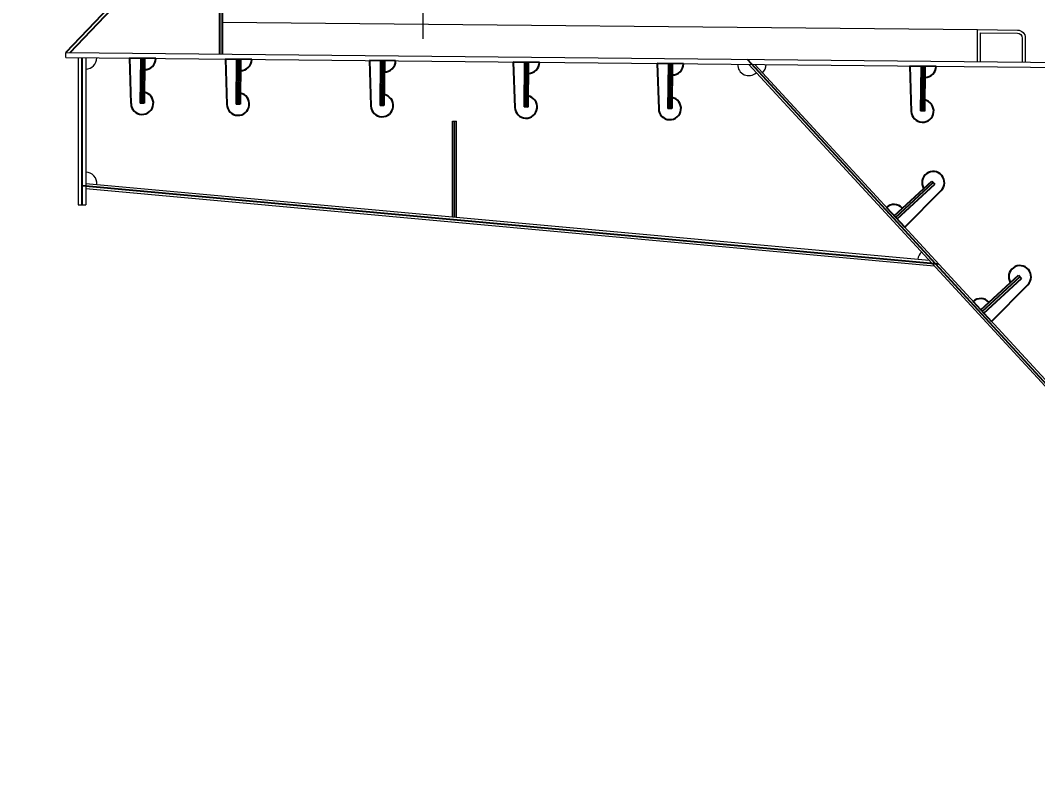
# Model space of a CAD drawing. Extents: x -2611510 to 954358, y -247163 to 181535.
# Drawn here: x 769498 to 772679, y 39096 to 41482 of the extents above; entities that cross this region are included whole.
import ezdxf

# ---------------------------------------------------------------- set-up
doc = ezdxf.new("R2010")
doc.units = 0
doc.layers.get('Defpoints').update_dxf_attribs({"color": 8})
doc.layers.add('Dim', color=4, linetype='Continuous')
for name, color, linetype, lineweight in [('文字', 7, 'Continuous', 15), ('细实线', 7, 'Continuous', 15), ('钢板粗线', 1, 'Continuous', 25), ('钢板细线', 6, 'Continuous', 15)]:
    doc.layers.add(name, color=color, linetype=linetype, lineweight=lineweight)
doc.styles.get("Standard").update_dxf_attribs({"font": '仿宋_GB2312.TTF', "width": 0.7})
doc.dimstyles.new('250-1', dxfattribs={"dimscale": 250, "dimtxt": 2.5, "dimasz": 2, "dimexe": 1, "dimexo": 1, "dimgap": 0, "dimtad": 0, "dimdec": 0, "dimlfac": 0.1, "dimrnd": 0.1, "dimzin": 12, "dimdsep": 46, "dimtxsty": 'Standard', "dimblk": 'OBLIQUE', "dimcen": -1, "dimclrd": 4, "dimclre": 256, "dimclrt": 4, "dimadec": 4, "dimazin": 0, "dimtp": 2, "dimtm": 3, "dimtfac": 0.5, "dimtdec": 0, "dimtmove": 2, "dimatfit": 3, "dimldrblk": 'OBLIQUE', "dimfxl": 5, "dimfxlon": 1, "dimtvp": 0.7, "dimtolj": 1, "dimtzin": 12, "dimarcsym": 0})

# ---------------------------------------------------------------- blocks, each defined once
blk = doc.blocks.new('14-160加劲 有过焊孔')
at = {"layer": 'Defpoints'}
blk.add_line((38609.4, 31489.3), (38609.4, 31649.3), dxfattribs=at)
at = {"layer": '钢板粗线', "color": 7}
for p, q in [((38602.4, 31489.3), (38602.4, 31649.3)), ((38602.4, 31649.3), (38616.4, 31649.3)), ((38616.4, 31489.3), (38616.4, 31649.3)), ((38651.4, 31489.3), (38644.3, 31650.8)), ((38567.4, 31489.3), (38651.4, 31489.3))]:
    blk.add_line(p, q, dxfattribs=at)
for centre, start, end in [((38609.4, 31649.3), 2.4932, 258.463), ((38602.4, 31489.3), 90, 180)]:
    blk.add_arc(centre, 35, start, end, dxfattribs=at)
blk = doc.blocks.new('12-140加劲 有过焊孔')
at = {"layer": 'Defpoints'}
blk.add_line((0, 0), (0, 140), dxfattribs=at)
at = {"layer": '钢板粗线', "color": 7}
for p, q in [((-6, 0), (-6, 140)), ((-6, 140), (6, 140)), ((6, 0), (6, 140)), ((41, 0), (35, 141.5)), ((-41, 0), (41, 0))]:
    blk.add_line(p, q, dxfattribs=at)
for centre, start, end in [((0, 140), 2.441, 260.1291), ((-6, 0), 90, 180)]:
    blk.add_arc(centre, 35, start, end, dxfattribs=at)
blk = doc.blocks.new('_Oblique')
at = {"color": 0, "linetype": 'ByBlock', "lineweight": -2}
blk.add_line((-0.5, -0.5), (0.5, 0.5), dxfattribs=at)
blk = doc.blocks.new('*D391')
at = {"layer": 'Defpoints', "color": 0}
for p in [(792389.9, 67267.9), (765092.2, 41480.5), (792389.9, 41480.5)]:
    blk.add_point(p, dxfattribs=at)
at = {"layer": 'Dim', "lineweight": -2}
for p, q in [((766342.2, 67267.9), (764842.2, 67267.9)), ((766342.2, 41480.5), (764842.2, 41480.5))]:
    blk.add_line(p, q, dxfattribs=at)
at = {"layer": 'Dim', "color": 4, "lineweight": -2}
blk.add_line((765092.2, 67267.9), (765092.2, 41480.5), dxfattribs=at)
at = {"layer": 'Dim', "color": 4, "lineweight": -2, "xscale": 500, "yscale": 500, "zscale": 500}
for p, rotation in [((765092.2, 67267.9), 90), ((765092.2, 41480.5), 270)]:
    blk.add_blockref('_Oblique', p, dxfattribs=dict(at, rotation=rotation))
at = {"layer": 'Dim', "color": 4, "insert": (764676, 54374.2), "char_height": 625, "attachment_point": 5, "rotation": 90}
blk.add_mtext('\\A1;2579', dxfattribs=at)

msp = doc.modelspace()

# ---------------------------------------------------------------- linework, layer by layer
at = {"layer": 'Defpoints'}
for p, q in [((769690.1, 41365.1), (769690.1, 40905.1)), ((771770.1, 41360.3), (773855.3, 39096.5)), ((770855.1, 40867.4), (770855.1, 41167.4)), ((769690.1, 40965.5), (772367.9, 40721.5))]:
    msp.add_line(p, q, dxfattribs=at)
at = {"layer": '文字'}
msp.add_line((770757.4, 41424.1), (770757.4, 48847.8), dxfattribs=at)
at = {"layer": '钢板粗线', "elevation": 0}
for points in [[(770130.1, 41376.7), (770130.1, 41554.2, 0.414214), (770105.1, 41579.2), (769838.3, 41579.2, 0.205732), (769820.2, 41571.4), (769640.1, 41381.6)], [(769653.8, 41381.4), (769827.5, 41564.5, -0.205732), (769838.3, 41569.2), (770105.1, 41569.2, -0.414214), (770120.1, 41554.2), (770120.1, 41376.8)]]:
    msp.add_lwpolyline(points, format="xyb", dxfattribs=at)
at = {"layer": '钢板细线'}
for p, q in [((769640.1, 41365.6), (769640.1, 41381.6)), ((769678.1, 41365.2), (769678.1, 40905.1)), ((769702.1, 41365), (769702.1, 40905.1)), ((771775.4, 41344.2), (773845.8, 39096.5)), ((771794.6, 41344), (773864.9, 39096.5)), ((770849.1, 40867.9), (770849.1, 41167.4)), ((770849.1, 41167.4), (770861.1, 41167.4)), ((770861.1, 40866.8), (770861.1, 41167.4)), ((769702.1, 40972.4), (772339.1, 40732.2)), ((769702.1, 40956.3), (772355.2, 40714.7)), ((769678.1, 40905.1), (769702.1, 40905.1))]:
    msp.add_line(p, q, dxfattribs=at)
at = {"layer": '钢板细线', "elevation": 0}
for points in [[(769640.1, 41381.6), (778690.1, 41291), (792389.9, 41496.5)], [(769640.1, 41365.6), (778690.2, 41275), (792389.9, 41480.5)], [(770130.1, 41476.7), (772490.2, 41453)]]:
    msp.add_lwpolyline(points, dxfattribs=at)
for points in [[(772490.2, 41353), (772490.2, 41453), (772615.5, 41451.8, -0.411284), (772640.2, 41426.8), (772640.2, 41351.5)], [(772500.2, 41353), (772500.2, 41442.9), (772615.4, 41441.8, -0.411284), (772630.2, 41426.8), (772630.2, 41351.5)]]:
    msp.add_lwpolyline(points, format="xyb", dxfattribs=at)
at = {"layer": '钢板细线'}
for centre, start, end in [((769702.1, 41365), 270, 359.4263), ((771775.4, 41344.2), 179.4263, 312.3094), ((771794.6, 41344), 312.3094, 359.4263), ((769702.1, 40972.4), 354.7955, 90), ((772339.1, 40732.2), 132.6489, 174.8359)]:
    msp.add_arc(centre, 35, start, end, dxfattribs=at)

# ---------------------------------------------------------------- block references
at = {"layer": '细实线', "rotation": 179.4262908401}
for p in [(769880.1, 41363.2), (770180.1, 41360.2), (770630.1, 41355.7), (771080.1, 41351.2), (771530.1, 41346.7), (772320.1, 41338.7)]:
    msp.add_blockref('12-140加劲 有过焊孔', p, dxfattribs=at)
at = {"layer": '钢板细线'}
for p, rotation in [((722915.5, 47930.2), 312.6489191297555), ((723186.5, 47636, 0), 312.648919129774)]:
    msp.add_blockref('14-160加劲 有过焊孔', p, dxfattribs=dict(at, rotation=rotation))

# ---------------------------------------------------------------- dimensions: what is measured, and where the dimension line sits
at = {"layer": 'Dim'}
dim = msp.add_linear_dim(base=(765092.2, 41480.5), p1=(792389.9, 67267.9), p2=(792389.9, 41480.5), angle=90, dimstyle='250-1', override={"dimblk": 'Oblique'}, dxfattribs=at)
dim.commit()
dim.dimension.update_dxf_attribs({"geometry": '*D391', "text_midpoint": (764676, 54374.2)})

doc.saveas('drawing.dxf')
